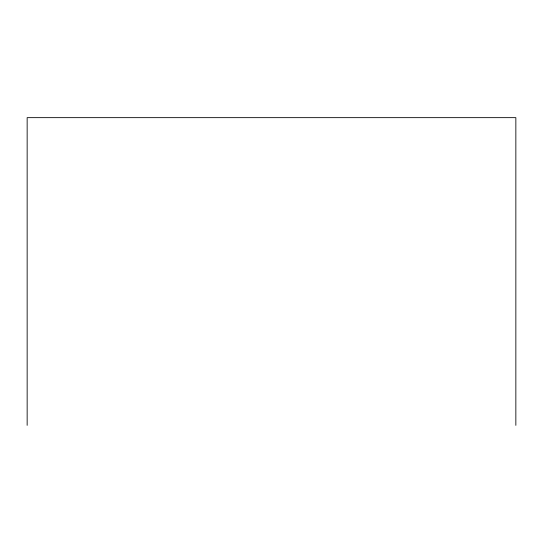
<?xml version="1.0" encoding="UTF-8"?>
<svg xmlns="http://www.w3.org/2000/svg" width="543" height="543" viewBox="0 0 543 543"><rect width="100%" height="100%" fill="white"/><g stroke="black" fill="none" stroke-linecap="round" stroke-linejoin="round"><path stroke-width="0.81" d="M515.85 425.352L515.85 117.648L27.15 117.648L27.15 425.352"/></g></svg>
